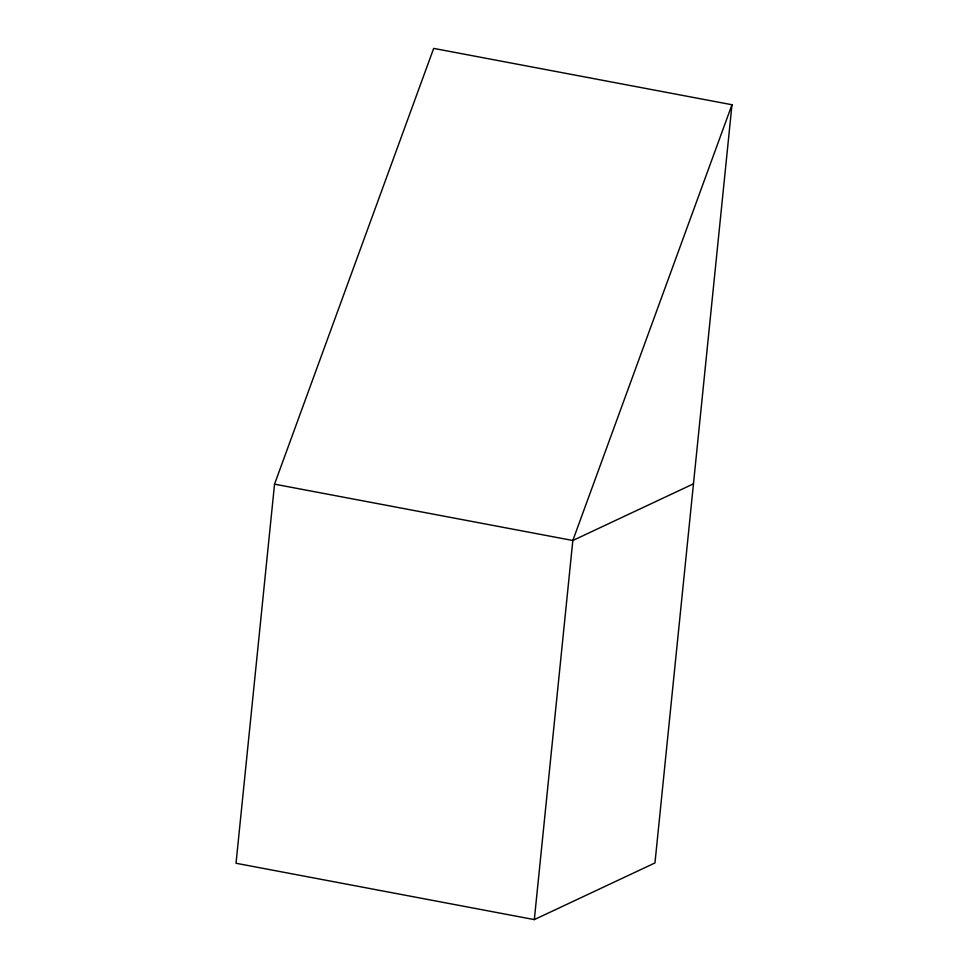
<?xml version="1.0" encoding="UTF-8"?>
<svg xmlns="http://www.w3.org/2000/svg" width="968" height="968" viewBox="0 0 968 968"><rect width="100%" height="100%" fill="white"/><g stroke="black" fill="none" stroke-linecap="round" stroke-linejoin="round"><path stroke-width="1.45" d="M274.537 484.157L236.023 863.262L534.324 919.6L654.961 862.948L731.977 104.738L433.676 48.4L274.537 484.157L572.826 540.495L693.463 483.843M534.324 919.6L572.826 540.495L731.977 104.738"/></g></svg>
